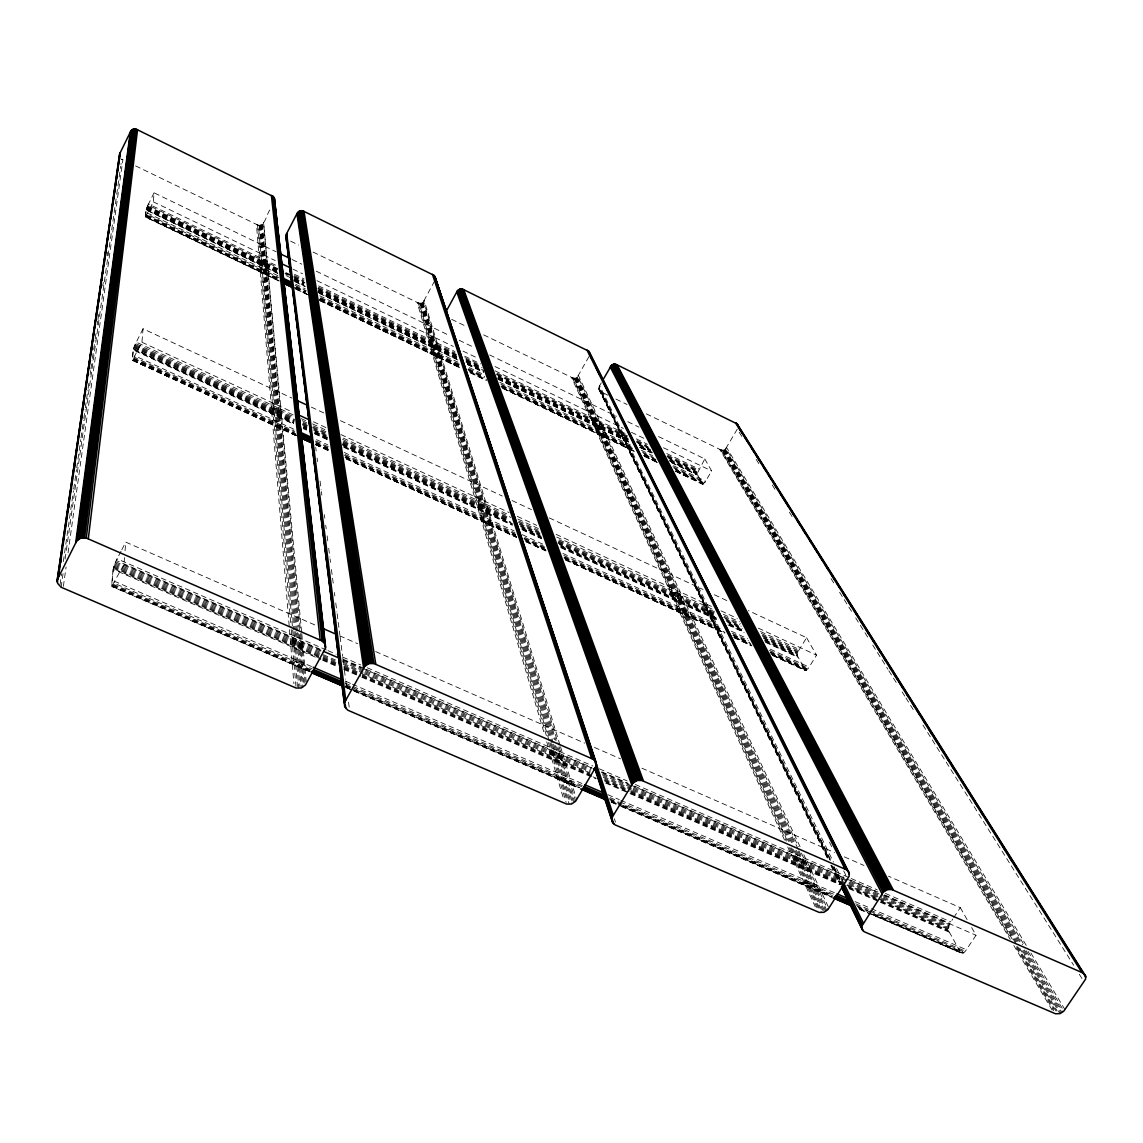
<?xml version="1.0" encoding="UTF-8"?>
<svg xmlns="http://www.w3.org/2000/svg" width="1143" height="1143" viewBox="0 0 1143 1143"><rect width="100%" height="100%" fill="white"/><g stroke="black" fill="none" stroke-linecap="round" stroke-linejoin="round"><path stroke-width="0.75" stroke-dasharray="5 3.75" d="M704.802 458.943L711.646 470.973L705.031 482.16L702.545 484.218L697.044 473.759L704.802 458.943L656.625 435.669M971.664 927.587L976.022 935.26L965.364 951.19L963.278 953.048L960.949 953.162L948.304 930.216L949.29 924.516L952.748 919.058M309.767 670.912L111.643 585.345L111.643 586.488L123.93 564.485L124.501 557.598M125.058 550.712L125.744 542.111L315.197 625.092M296.408 435.126L132.345 360.245L141.946 342.257L143.046 328.77L291.936 398.093M279.092 281.092L145.39 216.927L153.333 201.825L154.062 192.81L276.092 251.774M806.601 637.723L816.531 655.168L808.358 668.326L805.515 670.512L797.142 655.325L798.571 650.696L806.601 637.723L748.336 610.591M279.049 280.678L145.39 216.927L146.047 209.812L147.547 205.969L148.519 203.983L276.877 265.805M145.461 216.984L146.275 209.04M830.604 860.308L601.547 392.106L599.132 390.063L599.646 385.705L833.433 862.079M63.379 586.345L66.08 566.957M68.051 552.855L122.873 159.72L121.715 159.163L120.972 164.449M61.122 587.245L63.365 571.4M65.108 559.056L116.486 196.153M116.729 194.396L120.715 166.206M60.05 584.573L61.565 573.972M63.336 561.584L73.452 490.89M73.695 489.118L76.481 469.673M76.738 467.916L77.738 460.843M77.995 459.072L80.782 439.626M81.024 437.855L82.039 430.797M82.296 429.025L83.553 420.181M83.81 418.424L85.068 409.58M85.325 407.808L86.339 400.736M86.582 398.978L87.854 390.134M88.111 388.363L89.111 381.305M90.126 374.232L90.64 370.689M90.883 368.918L92.154 360.088M92.397 358.316L93.412 351.244M93.669 349.487L94.926 340.643M95.183 338.871L95.941 333.57M97.198 324.741L97.712 321.197M97.969 319.426L98.97 312.368M102.77 285.85L103.27 282.307M107.056 255.803L107.571 252.26M326.355 649.953L117.1 558.841L116.243 560.513L113.1 569.343L320.869 659.497M293.151 414.88L136.288 342.171L134.731 345.4L133.202 349.944L293.637 424.124M154.062 192.81L147.961 205.111L276.692 267.076M143.046 328.77L135.603 343.514L292.451 416.195M269.848 210.026C266.505 214.027 264.805 228.729 256.461 224.571L293.894 683.657M121.029 551.226L116.243 560.513L322.212 650.138M121.815 549.712L125.744 542.111M113.571 567.028L111.643 586.488L310.21 671.984M434.569 281.064L423.582 301.423L420.524 303.324L417.195 302.609L544.711 734.978M588.945 356.602L577.758 376.347L574.743 378.204L571.514 377.533L784.727 840.476M601.289 382.834L599.075 386.72L830.904 860.365M737.249 429.182L725.905 448.356L722.919 450.171L719.804 449.528L1010.212 939.389M953.691 917.629L960.306 907.656L888.454 876.181M122.873 159.72L121.715 159.163M311.539 666.512L115.1 581.544L114.214 583.259L312.268 668.869M345.915 681.385L350.83 683.514M352.458 684.214L583.273 784.055M607.833 794.671L619.292 799.629M620.935 800.343L835.376 893.097M855.021 901.584L869.752 907.956M871.395 908.671L966.335 949.733M345 683.028L351.558 685.857M353.187 686.557L582.344 785.612M610.176 797.643L618.363 801.186M619.992 801.886L834.419 894.583M855.693 903.784L868.794 909.442M870.423 910.142L965.364 951.19M113.571 584.373L311.596 669.941M345.972 684.786L350.872 686.914M352.515 687.615L581.63 786.613M609.448 798.643L833.647 895.512M856.564 905.413L868.023 910.371M869.652 911.071L964.578 952.09M113.114 585.102L309.839 670.084M345.9 685.657L354.101 689.2M355.744 689.915L580.33 786.927M609.833 799.671L621.306 804.629M622.949 805.344L832.776 895.983M857.379 906.613L872.123 912.986M873.766 913.686L963.935 952.633M345.429 686.2L579.787 787.427M610.919 800.872L620.892 805.272M622.392 805.829L832.175 896.426M858.322 907.813L866.58 911.285M873.066 914.186L963.278 953.048M112.343 586.145L310.582 671.741M344.986 686.6L349.901 688.729M351.544 689.429L579.272 787.77M612.034 801.915L616.949 804.043M618.592 804.743L831.575 896.712M859.422 908.742L867.623 912.285M869.251 912.986L962.635 953.305M309.839 671.77L111.571 586.159L113.171 568.557L321.197 658.839M345.9 687.329L352.444 690.158M354.087 690.872L578.587 787.798M611.362 801.957L619.549 805.486M621.192 806.201L830.947 896.755M860.436 909.499L870.266 913.743M871.909 914.443L960.391 952.662M345.915 687.615L352.787 690.372M354.101 691.144L578.929 788.227M611.119 802.115L619.92 805.929M620.949 806.358L832.133 897.526M859.293 909.271L962.035 953.419M343.457 659.397L364.703 668.641M366.346 669.355L591.917 767.524M601.732 771.796L627.878 783.184M634.422 786.027L843.648 877.081M850.192 879.924L877.981 892.026M884.511 894.869L949.904 923.33M123.93 564.485L321.826 650.596M343.086 659.854L361.088 667.683M362.717 668.384L591.688 768.025M601.504 772.297L629.307 784.384M630.936 785.098L845.191 878.324M846.82 879.038L877.895 892.554M884.439 895.412L976.022 935.26M115.6 561.842L321.569 651.453M342.829 660.697L364.074 669.941M365.703 670.655L591.302 768.782M602.747 773.754L632.165 786.555M633.793 787.27L949.29 924.516M115.114 562.928L319.483 651.796M342.371 661.74L363.617 670.984M365.26 671.698L590.874 769.81M602.318 774.783L631.736 787.57M633.379 788.284L847.549 881.424M849.178 882.125L881.882 896.355M883.51 897.055L948.904 925.501M114.671 563.999L335.413 659.954M343.586 663.511L363.217 672.041M364.846 672.741L590.502 770.839M603.575 776.526L631.379 788.599M633.022 789.313L842.32 880.296M848.863 883.139L881.553 897.355M883.196 898.069L948.604 926.502M114.257 565.028L335.056 660.983M343.229 664.526L362.86 673.056M364.503 673.77L590.202 771.854M603.29 777.54L631.093 789.613M632.722 790.327L948.39 927.487M113.9 566.014L321.669 656.268M323.312 656.982L336.399 662.669M344.572 666.226L589.974 772.825M604.704 779.212L629.236 789.884M630.879 790.585L948.261 928.459M113.6 566.914L321.44 657.182M323.069 657.882L337.799 664.283M344.357 667.126L360.717 674.227M362.36 674.941L589.831 773.725M604.561 780.126L629.107 790.785M630.75 791.499L845.134 884.596M846.763 885.311L948.233 929.373M113.371 567.714L321.283 657.982M322.912 658.697L337.656 665.097M344.2 667.941L360.574 675.042M362.202 675.756L594.689 776.683M604.504 780.955L629.064 791.613M630.693 792.328L841.891 884.01M848.435 886.854L879.538 900.355M881.182 901.07L948.304 930.216M322.84 659.554L337.585 665.955M344.129 668.798L360.516 675.913M362.145 676.613L591.46 776.154M593.103 776.869L596.375 778.283M606.204 782.555L629.136 792.499M630.779 793.213L840.434 884.211M848.62 887.768L948.547 931.145M322.512 660.211L337.228 666.598M343.772 669.441L360.131 676.542M361.774 677.242L595.703 778.769M605.533 783.026L628.436 792.956M630.064 793.671L839.462 884.539M849.278 888.797L878.724 901.584M880.367 902.284L949.076 932.102M327.998 650.667L336.171 654.225M342.7 657.082L360.688 664.912M367.232 667.755L592.831 765.996M599.375 768.839L627.164 780.94M635.337 784.512L849.492 877.767M851.121 878.481L877.281 889.868M885.454 893.426L950.847 921.901M339.7 635.822L357.659 643.695M375.633 651.553L584.673 743.121M594.474 747.422L620.606 758.866M641.837 768.167L834.547 852.578M844.348 856.864L863.951 865.451M133.531 358.788L295.494 433.497M316.54 443.213L327.884 448.442M345.7 456.657L515.75 535.11M523.851 538.853L546.525 549.312M564.342 557.527L723.062 630.75M732.792 635.222L750.608 643.452M770.039 652.41L807.287 669.598M133.202 359.316L295.123 433.997M316.168 443.698L329.127 449.685M345.315 457.143L515.35 535.567M525.066 540.039L546.111 549.754M563.928 557.97L724.233 631.908M733.949 636.394L750.137 643.852M771.182 653.567L806.815 669.998M315.339 443.998L328.784 450.056M344.986 457.529L516.579 536.653M525.88 541.096L545.711 550.097M565.142 559.056L725.091 632.951M734.806 637.437L751.308 644.909M770.739 653.867L806.358 670.284M132.674 360.031L296.123 435.397M315.539 444.356L328.498 450.313M346.3 458.529L516.222 536.881M525.937 541.368L545.354 550.312M566.399 560.013L724.991 633.151M734.706 637.623L750.894 645.095M773.554 655.539L805.915 670.455M296.28 435.726L132.274 360.102L133.245 349.472L293.594 423.624M315.397 444.527L328.713 450.671M346.186 458.729L516.336 537.181M526.066 541.668L546.04 550.869M565.499 559.841L724.433 633.122M734.163 637.608L751.994 645.838M772.382 655.239L805.515 670.512M296.094 435.74L132.345 360.245L133.402 348.686L293.794 422.467M315.554 444.713L328.512 450.685M346.358 458.914L516.579 537.396M526.309 541.882L545.768 550.855M565.214 559.827L724.105 633.079M733.835 637.565L751.665 645.781M772.739 655.496L805.158 670.441M302.152 420.681L307.01 422.939M313.482 425.925L326.412 431.925M342.586 439.412L510.75 517.336M518.836 521.079L538.239 530.066M559.256 539.81L714.489 611.734M724.191 616.22L740.364 623.721M761.381 633.465L798.571 650.696M135.103 344.572L293.58 417.967M303.281 422.467L306.51 423.953M312.982 426.953L327.541 433.697M343.7 441.184L510.264 518.322M518.351 522.08L539.367 531.809M558.77 540.796L715.632 613.448M723.719 617.191L739.878 624.678M762.524 635.165L798.1 651.639M134.731 345.4L294.837 419.524M302.924 423.281L311.01 427.025M312.625 427.768L327.184 434.511M343.357 441.998L509.921 519.122M519.622 523.623L540.653 533.352M558.441 541.596L715.304 614.234M725.005 618.72L741.178 626.207M762.21 635.937L797.785 652.424M134.388 346.2L294.508 420.338M302.595 424.082L307.453 426.325M313.911 429.311L326.855 435.312M343.029 442.798L509.621 519.908M519.322 524.408L540.353 534.138M558.141 542.382L715.032 615.005M726.362 620.249L740.907 626.978M763.553 637.465L797.528 653.196M134.074 346.986L294.222 421.095M302.309 424.839L307.167 427.096M313.639 430.082L326.569 436.083M342.757 443.57L509.378 520.679M520.694 525.923L540.11 534.91M557.913 543.139L716.447 616.506M726.148 621.006L742.321 628.493M763.353 638.223L797.328 653.939M133.788 347.701L293.98 421.824M303.695 426.31L306.924 427.811M315.011 431.554L327.955 437.54M342.529 444.284L510.807 522.151M520.508 526.637L541.539 536.367M559.341 544.611L717.918 617.977M727.62 622.464L742.193 629.207M764.838 639.694L797.2 654.668M303.509 426.968L306.738 428.468M314.839 432.211L327.784 438.198M342.343 444.941L512.293 523.551M521.994 528.037L541.425 537.024M560.842 546.011L717.833 618.634M729.163 623.878L743.736 630.622M764.781 640.351L797.142 655.325M133.388 348.915L293.665 423.039M303.381 427.539L306.61 429.039M314.711 432.783L327.655 438.769M343.857 446.256L512.221 524.137M521.937 528.623L541.368 537.61M560.799 546.597L717.833 619.235M729.163 624.478L743.736 631.207M764.781 640.952L797.157 655.925M303.309 428.111L306.553 429.611M314.639 433.354L327.598 439.341M343.8 446.842L512.235 524.737M521.951 529.223L541.396 538.21M560.827 547.197L717.933 619.849M729.263 625.092L742.221 631.093M766.524 642.323L797.285 656.553M303.366 428.625L306.61 430.125M314.711 433.869L329.284 440.612M343.872 447.356L512.407 525.294M522.137 529.78L541.582 538.782M561.027 547.768L716.604 619.706M727.948 624.95L744.15 632.436M765.224 642.18L797.628 657.168M293.851 429.211L135.074 355.887L134.374 357.245L294.78 431.282M316.54 439.684L327.884 444.913M344.086 452.399L514.221 530.952M522.322 534.695L544.997 545.168M562.827 553.398L721.604 626.721M731.334 631.207L747.536 638.694M770.225 649.167L809.101 667.126M315.839 440.998L328.798 446.984M345 454.457L515.122 532.981M524.837 537.467L544.282 546.44M563.713 555.412L722.49 628.693M732.22 633.179L748.422 640.651M769.482 650.381L808.358 668.326M133.888 358.159L294.251 432.154M315.311 441.87L328.27 447.856M344.472 455.328L516.179 534.553M524.28 538.296L545.34 548.011M564.785 556.984L723.533 630.236M733.249 634.708L749.451 642.195M770.511 651.91L807.772 669.098M141.946 342.257L292.394 412.037M313.425 421.796L326.369 427.796M340.928 434.554L509.164 512.593M517.265 516.35L536.667 525.351M556.084 534.352L711.375 606.39M721.09 610.891L737.264 618.392M758.295 628.15L816.531 655.168M301.223 418.638L306.081 420.881M312.553 423.882L325.484 429.882M343.271 438.126L508.221 514.579M517.922 519.079L538.953 528.823M556.741 537.067L713.603 609.776M723.305 614.277L739.478 621.778M760.495 631.522L799.3 649.51M311.367 407.137L324.312 413.166M340.5 420.695L502.334 496.048M512.05 500.577L531.466 509.621M549.269 517.908L703.016 589.488M714.346 594.76L728.905 601.547M294.523 274.291L304.152 278.935M318.597 285.893L454.985 351.558M464.615 356.187L480.66 363.917M495.105 370.875L625.064 433.454M636.294 438.869L647.538 444.27M666.783 453.542L698.873 469.001M294.394 275.592L304.038 280.235M318.526 287.207L455.3 353.044M464.958 357.688L479.446 364.66M497.148 373.189L627.478 435.926M637.137 440.569L646.795 445.213M667.712 455.285L698.287 470.002M147.547 205.969L277.892 268.691M285.936 272.563L292.379 275.663M293.98 276.435L303.638 281.078M318.125 288.05L456.514 354.644M466.173 359.288L480.646 366.26M496.748 374.004L627.078 436.726M636.737 441.369L648.01 446.799M667.312 456.086L697.887 470.802M147.247 206.64L277.592 269.362M285.636 273.234L292.079 276.335M293.694 277.106L304.952 282.521M317.825 288.722L456.228 355.302M465.887 359.945L481.975 367.689M496.462 374.661L628.421 438.14M636.465 442.012L649.338 448.213M667.041 456.729L697.63 471.43M146.961 207.297L276.949 269.819M284.964 273.677L288.179 275.234M294.594 278.32L304.224 282.95M318.668 289.893L456.686 356.273M466.315 360.902L480.76 367.86M498.405 376.347L628.393 438.869M638.023 443.498L650.867 449.685M668.512 458.172L697.401 472.059M146.704 207.912L276.706 270.434M294.365 278.935L303.995 283.564M318.44 290.508L456.471 356.887M466.101 361.517L482.146 369.232M498.205 376.961L628.207 439.484M639.451 444.884L650.681 450.285M669.941 459.543L697.23 472.673M146.475 208.483L276.506 271.005M286.136 275.634L292.565 278.721M294.165 279.492L303.795 284.121M318.254 291.079L457.914 358.23M465.944 362.088L483.589 370.575M498.048 377.519L628.078 440.041M639.308 445.456L650.553 450.856M669.812 460.115L697.101 473.245M146.29 208.983L277.963 272.277M294.008 280.006L303.652 284.636M318.097 291.579L457.8 358.745M467.43 363.374L483.489 371.089M497.934 378.033L627.993 440.569M640.837 446.742L652.082 452.142M669.741 460.629L697.044 473.759M146.147 209.412L277.849 272.72M293.908 280.435L303.538 285.064M317.997 292.008L457.729 359.188M467.358 363.817L483.418 371.532M497.877 378.476L627.964 441.012M640.823 447.184L652.053 452.599M669.727 461.086L697.03 474.216M277.778 273.134L146.047 209.812L277.82 273.477M293.851 280.864L305.095 286.264M317.954 292.437L457.729 359.616M467.358 364.26L483.432 371.975M497.891 378.919L629.636 442.241M640.88 447.656L652.124 453.057M671.398 462.329L697.101 474.674M295.494 281.978L305.138 286.607M319.611 293.565L457.843 360.002M467.487 364.631L483.56 372.361M498.034 379.319L629.836 442.655M639.48 447.284L650.724 452.699M671.627 462.744L697.344 475.102M277.935 275.706L147.704 213.155L147.133 214.284L278.978 277.592M295.623 284.207L305.267 288.836M319.74 295.794L458.014 362.202M469.273 367.603L482.132 373.79M499.82 382.276L631.665 445.613M641.323 450.242L652.567 455.657M673.47 465.687L705.631 481.132M295.051 285.307L306.31 290.708M320.783 297.651L460.658 364.817M468.687 368.675L484.761 376.39M500.848 384.119L631.079 446.642M642.323 452.042L653.582 457.457M672.87 466.715L705.031 482.16M146.733 215.055L278.549 278.335M296.237 286.822L305.881 291.451M320.354 298.394L460.2 365.531M468.244 369.389L484.318 377.104M502.006 385.605L632.208 448.099M643.466 453.5L656.325 459.672M674.013 468.173L704.559 482.832M146.433 215.598L278.235 278.849M295.923 287.336L305.567 291.965M320.026 298.909L459.857 366.017M467.901 369.875L483.975 377.59M501.648 386.077L635.065 450.099M644.709 454.728L655.953 460.129M675.242 469.387L704.174 483.275M146.161 216.056L277.935 279.292M295.623 287.779L305.267 292.408M319.726 299.337L459.529 366.432M469.173 371.061L483.646 378.004M501.32 386.477L634.708 450.485M644.338 455.114L655.596 460.515M676.485 470.545L703.802 483.646M145.933 216.441L279.278 280.421M295.351 288.136L304.995 292.751M319.454 299.695L460.843 367.532M470.473 372.161L486.547 379.862M501.005 386.805L634.365 450.785M643.995 455.414L655.253 460.815M676.127 470.83L703.445 483.932M295.037 288.379L306.353 293.78M320.769 300.723L460.729 367.86M470.202 372.389L486.475 380.219M502.32 387.806L636.079 451.985M643.68 455.614L656.996 462.029M675.813 471.03L703.116 484.132M145.561 216.913L278.863 280.849M296.523 289.322L307.767 294.708M320.611 300.88L460.329 367.903M469.959 372.518L486.018 380.219M503.677 388.706L635.365 451.871M644.995 456.486L657.839 462.658M675.513 471.13L702.816 484.232M295.08 288.722L307.953 294.908M319.34 300.395L460.858 368.26M470.516 372.889L485.189 379.962M502.706 388.334L636.537 452.557M644.338 456.271L657.468 462.601M675.17 471.087L702.545 484.218M292.151 259.532L301.781 264.19M316.24 271.177L449.499 335.585M459.143 340.228L473.588 347.215M489.647 354.973L616.491 416.266M627.736 421.71L638.966 427.139M153.333 201.825L275.263 260.604M292.908 269.105L302.538 273.748M316.982 280.707L453.342 346.443M462.972 351.087L477.417 358.045M495.062 366.56L623.406 428.425M631.422 432.297L644.266 438.483M663.511 447.77L711.646 470.973M135.588 165.892L258.461 225.342L297.466 686.586M290.636 241.173L298.637 245.059M313.068 252.06L419.124 303.338L549.283 741.107M451.656 319.34L466.044 326.327M483.618 334.856L573.372 378.233L787.598 841.434M607.947 395.221L600.532 391.62L828.275 858.022M615.934 399.093L627.121 404.522M646.295 413.837L721.59 450.199L1013.027 940.475M739.15 432.197L741.993 436.726M756.195 459.372L759.038 463.901M772.311 485.046L776.097 491.09M789.37 512.221L793.156 518.265M831.061 578.658L834.847 584.702M839.591 592.245L851.906 611.876M855.693 617.92L868.951 639.051M872.752 645.095L887.911 669.255M888.854 670.77L897.384 684.357M902.127 691.901L904.97 696.43M905.913 697.944L914.443 711.532M922.972 725.119L1073.634 965.206M1079.306 974.265L1082.15 978.794M1026.285 945.404L726.491 447.37L725.905 448.356L1023.471 943.775M1030.886 953.033L1064.919 1009.569M1028.071 951.419L1063.89 1011.055M725.334 448.999L1022.542 944.718M1026.2 950.833L1062.904 1012.041M724.791 449.413L1019.842 942.275M1024.428 949.933L1061.99 1012.684M724.205 449.756L1017.999 941.26M1023.485 950.447L1061.004 1013.227M723.576 450.013L1017.013 941.646M1022.485 950.833L1059.975 1013.627M722.919 450.171L1015.984 941.903M1019.642 948.033L1057.075 1010.841M722.262 450.228L1016.784 945.09M1017.684 946.618L1056.904 1012.498M1016.67 946.604L1054.017 1009.412M720.79 449.999L1010.898 938.689M1016.356 947.89L1053.646 1010.698M1013.855 945.532L1052.089 1010.026M960.306 907.656L967.292 919.929M829.489 842.205L831.861 847.006M843.734 870.966L846.106 875.752M836.576 868.466L842.848 881.267M834.047 866.765L841.877 882.767M833.747 866.708L841.591 882.753M598.818 387.52L829.675 859.965M833.576 867.966L841.405 883.982M832.19 866.037L840.791 883.668M598.746 388.177L828.732 859.307M831.861 865.722L841.248 884.953M598.775 388.82L828.075 858.907M831.075 865.065L840.576 884.539M598.903 389.463L827.761 859.022M830.875 865.422L840.248 884.639M800.057 846.706L578.329 375.347L577.758 376.347L798.343 846.592M803.858 854.778L828.904 908.056M801.372 853.064L827.903 909.614M577.186 377.004L798.157 849.192M798.9 850.821L826.903 910.642M576.644 377.447L795.014 844.991M798.028 851.464L825.989 911.328M576.043 377.79L792.542 842.291M796.314 850.378L824.989 911.885M575.415 378.047L791.528 842.691M795.299 850.792L823.903 912.314M574.743 378.204L789.727 841.334M793.485 849.435L821.288 909.342M574.057 378.276L788.656 841.462M791.656 847.935L821.66 912.714M790.585 847.906L819.045 909.442M572.543 378.033L786.298 841.162M789.284 847.635L817.688 909.171M787.713 846.963L815.302 906.856M614.377 818.759L615.505 822.146M559.984 745.036L424.153 300.38L423.582 301.423L558.527 744.907M560.513 746.736L576.644 799.557M559.041 746.608L575.658 801.2M423.01 302.095L556.027 740.821M558.098 747.651L574.658 802.272M422.467 302.538L554.626 739.792M556.698 746.622L573.729 802.986M421.867 302.895L553.141 738.635M555.198 745.465L572.7 803.572M421.21 303.152L553.112 742.464M553.626 744.179L571.6 804M420.524 303.324L552.026 742.736M552.526 744.45L569.414 800.872M419.824 303.381L550.383 741.15M550.897 742.864L569.257 804.415M549.783 742.821L567.071 800.972M418.267 303.124L546.383 735.692M548.411 742.536L566.142 802.372M546.725 741.807L563.87 799.914M315.711 447.399L316.168 450.942M317.082 458.014L317.54 461.558M320.04 481.017L321.183 489.861M321.412 491.633L321.869 495.176M324.369 514.636L324.826 518.165M325.741 525.251L326.198 528.78M327.112 535.867L327.798 541.168M328.698 548.254L329.841 557.098M330.07 558.87L330.527 562.399M331.441 569.485L333.499 585.402M334.399 592.474L334.856 596.017M335.771 603.09L336.914 611.948M337.142 613.72L339.871 634.951M340.1 636.708L342.614 656.182M342.843 657.939L344.214 668.555M344.443 670.327L345.572 679.171M345.8 680.942L346.715 688.029M348.544 702.173L349.229 707.488M301.595 631.893L263.547 222.299L300.523 631.765M301.766 633.665L306.21 681.528M300.68 633.536L305.252 683.257M262.433 224.071L299.58 632.851M299.737 634.622L304.424 686.171M261.876 224.514L298.037 626.45M298.68 633.565L303.481 686.914M261.276 224.885L297.38 630.807M297.537 632.579L302.424 687.529M260.604 225.157L296.294 631.236M296.451 633.008L301.281 687.986M259.904 225.328L295.008 629.75M295.165 631.522L299.937 686.5M259.19 225.385L293.837 629.864M293.994 631.636L298.852 688.4M257.561 225.114L291.065 627.736M291.222 629.507L295.937 686.257"/><path stroke-width="1.5" d="M861.579 926.616L862.093 929.445L864.279 931.759L1055.46 1013.755L1059.975 1013.627L1063.89 1011.055L1085.607 979.108L1085.436 975.393L1083.407 973.164L891.826 889.554L887.111 889.654L883.11 892.354L861.579 926.616L842.02 886.554M57.193 579.944L76.595 541.139L80.824 538.039L86.282 538.024L322.055 640.923L324.741 643.595L325.526 647.952L305.424 685.043L301.281 687.986L296.08 688.029L61.122 587.245L57.664 583.416L57.193 579.944L120.258 152.619L58.479 576.686M119.501 154.619L111.843 208.898M286.364 238.173L286.679 233.543L345.772 700.259M596.275 762.824L593.431 759.338L373.947 663.569L368.76 663.612L364.617 666.555L344.815 701.973L344.7 706.617L347.815 710.217L566.642 804.086L571.6 804L575.658 801.2L596.417 765.981L596.275 762.824L435.24 277.149L432.425 274.349L591.66 758.566M435.24 277.149L434.94 280.464M589.774 354.773L589.116 351.644L587.016 350.115L844.977 869.109M88.297 538.91L137.531 129.816L135.46 129.016L132.588 129.473L130.288 132.145L75.667 542.968M86.282 538.024L136.388 129.259L273.234 196.539L274.363 198.325L325.612 646.824M84.653 537.667L135.46 129.016M82.067 537.739L133.974 129.03M83.368 537.61L134.717 128.973M80.824 538.039L133.26 129.202M79.639 538.524L132.588 129.473M77.595 539.939L131.416 130.316M78.553 539.153L131.959 129.859M76.595 541.139L130.831 131.045L119.715 153.719L57.15 581.115M60.75 562.256L61.265 558.727M68.694 507.606L69.209 504.077M71.009 491.733L71.523 488.204M74.338 468.816L74.852 465.287M79.981 430.025L80.496 426.496M81.267 421.21L81.782 417.681M83.582 405.336L84.096 401.822M85.896 389.477L86.397 385.948M86.911 382.419L87.425 378.904M89.225 366.56L89.74 363.031M91.54 350.687L92.054 347.158M93.84 334.828L94.355 331.299M94.869 327.77L95.383 324.241M96.155 318.954L96.669 315.425M97.184 311.896L97.698 308.381M98.455 303.081L98.97 299.566M99.484 296.037L99.998 292.508M100.513 288.979L101.027 285.45M101.798 280.164L102.313 276.635M102.827 273.12L103.341 269.591M104.113 264.304L104.613 260.775M105.127 257.246L105.642 253.717M106.156 250.188L106.928 244.902M107.442 241.373L107.956 237.858M108.471 234.329L109.242 229.043M109.757 225.514L110.271 221.985M110.771 218.456L111.543 213.169M112.057 209.64L112.571 206.111M113.086 202.597L114.886 190.252M115.4 186.723L115.914 183.194M116.429 179.665L117.186 174.379M117.7 170.864L118.215 167.335M118.986 162.049L119.501 158.52M57.307 582.287L58.85 571.714M59.365 568.185L59.879 564.671M60.393 561.142L62.193 548.811M62.708 545.297L64.508 532.967M65.022 529.438L70.166 494.219M70.68 490.69L72.48 478.36M72.995 474.845L82.782 407.922M83.296 404.393L85.096 392.063M85.611 388.549L90.754 353.316M91.269 349.787L111.328 212.412M274.334 201.297L273.777 202.368L274.549 199.011M612.391 816.988L612.076 821.388L614.877 824.775L819.188 912.414L823.903 912.314L827.903 909.614L849.192 876.11L848.849 872.195L846.634 869.837L641.794 780.455L636.865 780.526L632.793 783.341L612.391 816.988L595.617 766.167M602.918 379.962L611.434 365.374L613.891 364.174L617.091 364.86L893.455 890.268M445.97 311.753L457.357 290.893L460.429 288.979L463.744 289.693L643.552 781.212M375.818 664.383L304.024 211.426L300.595 210.669L296.937 213.698L363.645 668.298M313.168 667.226L342.643 679.971M584.916 784.755L604.561 793.256M837.019 893.797L846.834 898.055M313.911 669.584L341.728 681.614M583.987 786.327L603.633 794.814M836.062 895.283L849.149 900.955M313.239 670.641L342.686 683.371M583.259 787.327L604.533 796.514M835.29 896.226L850.021 902.584M313.111 671.498L342.629 684.243M583.602 788.341L604.918 797.557M834.419 896.698L849.178 903.07M311.01 671.341L342.143 684.786M583.059 788.841L606.004 798.743M835.447 897.841L850.192 904.213M312.225 672.455L341.714 685.186M582.544 789.184L605.476 799.086M834.847 898.127L851.235 905.199M311.482 672.47L342.614 685.914M581.858 789.213L604.804 799.128M834.219 898.169L850.606 905.256M311.539 672.77L342.957 686.129M580.558 788.941L606.804 800.257M833.061 897.941L852.735 906.442M323.469 651.31L338.185 657.711M593.317 768.739L596.589 770.153M323.369 628.664L336.428 634.394M301.966 436.483L313.296 441.712M301.595 436.983L312.939 442.212M301.266 437.369L312.596 442.598M300.98 437.64L312.31 442.855M301.152 437.969L312.496 443.198M300.952 437.983L312.31 443.213M300.338 432.197L311.682 437.44M301.252 434.269L310.982 438.755M300.738 435.154L312.082 440.384M298.866 415.052L308.581 419.552M296.794 400.35L308.124 405.622M282.764 278.02L292.408 282.664M282.192 279.135L291.836 283.764M283.378 280.649L291.408 284.507M283.064 281.164L292.708 285.793M282.764 281.607L292.408 286.236M282.492 281.964L293.737 287.364M282.264 282.221L293.508 287.622M283.678 283.164L293.308 287.779M283.807 283.321L293.58 288.05M280.907 254.103L290.551 258.761M281.678 263.69L291.308 268.334M323.283 641.794L273.234 196.539L271.391 195.424L320.154 640.094M738.192 426.753L737.535 424.367L735.535 422.896L1081.864 972.479M1085.721 976.265L737.135 423.896L616.077 364.36L891.826 889.554M736.521 423.381L1085.85 977.194M739.15 428.268L742.95 434.311M744.865 437.34L748.665 443.384M750.58 446.399L754.38 452.442M756.295 455.457L760.095 461.501M762.952 466.03L765.81 470.573M768.668 475.102L771.525 479.631M774.382 484.161L777.24 488.69M780.097 493.233L788.67 506.82M791.528 511.35L794.385 515.893M797.242 520.422L800.1 524.951M802.957 529.48L805.815 534.01M809.615 540.053L811.53 543.082M813.43 546.097L817.245 552.14M819.145 555.169L822.96 561.213M824.86 564.228L828.675 570.271M830.575 573.286L834.376 579.33M837.233 583.873L840.091 588.402M842.948 592.931L845.806 597.46M848.663 601.99L851.521 606.519M854.378 611.062L857.236 615.591M860.093 620.12L862.951 624.649M865.808 629.179L868.666 633.722M871.523 638.251L874.381 642.78M878.195 648.824L880.096 651.839M883.91 657.882L885.811 660.911M889.625 666.955L891.526 669.969M893.426 672.998L897.241 679.042M899.141 682.057L902.956 688.1M906.756 694.144L908.671 697.159M912.471 703.202L914.386 706.231M917.243 710.76L920.101 715.289M922.958 719.819L925.816 724.362M928.673 728.891L931.531 733.42M934.388 737.949L937.246 742.479M940.103 747.022L942.946 751.551M946.761 757.595L948.661 760.609M952.476 766.653L954.376 769.668M975.336 802.915L977.236 805.929M981.051 811.973L982.951 814.988M1002.954 846.72L1005.811 851.249M1008.669 855.778L1011.526 860.308M615.248 364.146L890.468 889.283M614.563 364.117L889.354 889.254M613.891 364.174L888.225 889.368M613.219 364.331L887.111 889.654M612.577 364.588L886.039 890.083M611.976 364.946L885.025 890.64M611.434 365.374L884.11 891.326M883.11 892.354L610.862 366.031L610.276 367.046L882.082 893.912M589.116 351.644L849.192 873.109M849.363 874.095L588.702 351.144L462.686 289.179L641.794 780.455M588.045 350.615L846.977 870.294M590.56 356.359L592.145 359.545M596.117 367.517L600.089 375.49M604.047 383.462L608.019 391.435M614.362 404.193L615.948 407.379M624.678 424.91L626.264 428.111M632.608 440.855L634.194 444.041M844.42 884.453L863.251 922.83M842.662 884.368L862.236 924.373M842.191 885.582L861.751 925.616M849.406 901.298L850.964 904.513M842.02 887.511L863.236 931.002M841.405 886.839L862.594 930.273M461.829 288.965L640.366 780.155M461.129 288.922L639.194 780.112M460.429 288.979L638.023 780.24M459.743 289.15L636.865 780.526M459.086 289.408L635.751 780.969M458.486 289.765L634.722 781.555M457.943 290.208L633.793 782.255M632.793 783.341L457.357 290.893L456.8 291.936L631.793 784.984M434.626 275.934L613.377 815.359M435.454 278.492L596.56 764.91M596.417 765.981L434.183 275.42L302.924 210.883L373.947 663.569M433.497 274.877L593.431 759.338M595.189 767.424L613.762 823.974M595.117 768.61L613.048 823.203M594.603 767.91L612.477 822.331M302.038 210.655L372.418 663.24M301.309 210.612L371.189 663.183M300.595 210.669L369.961 663.311M299.895 210.841L368.76 663.612M299.237 211.112L367.617 664.069M298.623 211.469L366.56 664.669M298.066 211.926L365.617 665.426M364.617 666.555L297.494 212.627L286.121 234.601L344.815 701.973M286.75 238.773L287.407 244.073M288.079 249.36L288.522 252.903M289.193 258.189L289.851 263.49M290.293 267.019L290.965 272.32M291.408 275.863L292.079 281.149M292.522 284.693L293.179 289.979M293.622 293.522L294.294 298.809M294.965 304.109L295.408 307.653M296.066 312.939L296.508 316.482M297.18 321.769L297.852 327.069M298.294 330.598L298.952 335.899M299.395 339.442L300.066 344.729M300.738 350.029L301.18 353.558M301.838 358.859L302.281 362.388M302.952 367.689L303.395 371.232M304.067 376.518L304.509 380.062M305.167 385.348L305.838 390.649M306.281 394.178L306.953 399.478M307.61 404.779L308.053 408.308M308.724 413.609L309.167 417.138M309.839 422.439L310.282 425.968M310.953 431.268L311.396 434.811M312.053 440.098L312.496 443.641M313.168 448.928L313.839 454.228M314.496 459.529L314.939 463.058M315.611 468.359L316.054 471.888M316.725 477.188L317.168 480.717M317.825 486.018L318.268 489.547M318.94 494.848L319.383 498.391M320.269 505.449L320.712 508.978M321.383 514.279L321.826 517.808M322.497 523.108L322.94 526.637M323.598 531.938L324.041 535.467M324.712 540.768L325.155 544.297M325.826 549.597L326.269 553.126M328.27 569.028L328.713 572.557M345.357 705.017L345.8 708.546M286.593 239.944L298.794 337.385M299.237 340.928L313.653 456.071M314.111 459.615L320.54 510.992M320.983 514.536L321.654 519.851M322.097 523.394L327.412 565.899M327.855 569.443L328.527 574.758M328.97 578.301L329.856 585.387M330.298 588.931L330.97 594.246M331.413 597.789L332.084 603.104M332.527 606.647L333.184 611.962M333.627 615.505L334.299 620.82M334.742 624.364L335.399 629.679M335.856 633.222L336.513 638.537M336.956 642.08L337.842 649.167M338.285 652.71L338.957 658.025M339.4 661.568L340.071 666.883M340.514 670.427L341.171 675.742M341.614 679.285L342.286 684.6M342.729 688.143L343.4 693.458M343.843 697.001L344.5 702.316M285.893 235.472L344.414 703.345M285.85 236.158L344.7 706.617M274.363 198.325L325.526 647.952M274.091 197.682L324.741 643.595M274.934 206.597L276.749 222.542M277.149 226.085L277.949 233.172M278.349 236.715L278.949 242.03M279.549 247.331L280.149 252.646M280.549 256.189L281.164 261.504M281.764 266.819L282.364 272.134M282.964 277.449L283.564 282.764M283.964 286.307L284.778 293.38M285.178 296.923L285.779 302.238M286.379 307.553L286.979 312.868M287.379 316.411L288.179 323.498M288.579 327.041L289.193 332.342M289.793 337.656L290.393 342.971M290.793 346.515L291.394 351.83M291.994 357.145L292.594 362.46M293.208 367.775L293.808 373.075M294.408 378.39L295.008 383.705M295.408 387.248L296.008 392.563M296.608 397.878L297.223 403.193M297.823 408.508L298.423 413.809M298.823 417.352L299.423 422.667M300.023 427.982L300.623 433.297M301.238 438.612L301.638 442.155M302.238 447.47L302.838 452.771M303.438 458.086L304.038 463.401M304.638 468.716L305.052 472.259M305.853 479.346L306.253 482.889M306.853 488.204L307.453 493.505M308.053 498.819L308.653 504.134M309.267 509.449L309.667 512.993M310.267 518.308L310.867 523.623M311.467 528.938L311.868 532.467M312.668 539.553L313.082 543.096M313.682 548.411L314.282 553.726M314.882 559.041L315.282 562.585M316.082 569.671L316.482 573.2M317.082 578.515L317.697 583.83M318.297 589.145L318.897 594.46M319.497 599.775L319.897 603.318M320.697 610.405L321.097 613.934M321.712 619.249L322.112 622.792M322.912 629.879L323.312 633.422M273.706 197.082L324.098 642.637M272.505 195.967L322.055 640.923"/></g></svg>
